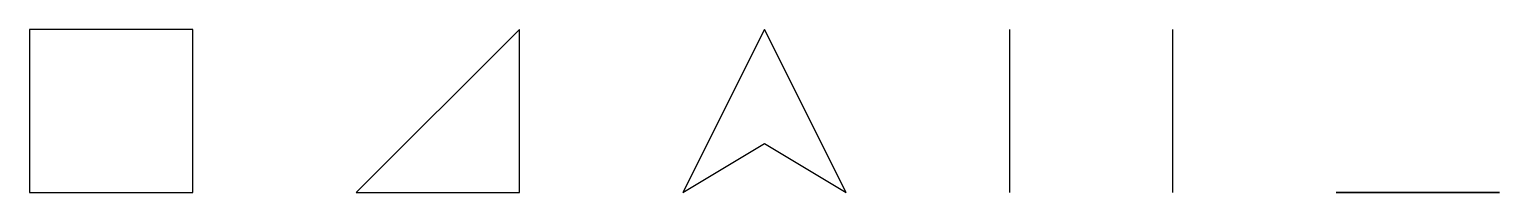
# Model space of a CAD drawing. Header units: metres. Extents: x 1000000 to 1000090, y 500000 to 500010.
import ezdxf

# ---------------------------------------------------------------- set-up
doc = ezdxf.new("R2010")
doc.units = ezdxf.units.M

msp = doc.modelspace()

# ---------------------------------------------------------------- linework, layer by layer
at = {"color": 2}
msp.add_3dface([(1000000, 500000), (1000010, 500000), (1000010, 500010), (1000000, 500010)], dxfattribs=at)
at = {"color": 4}
msp.add_3dface([(1000020, 500000), (1000030, 500000), (1000030, 500010)], dxfattribs=at)
at = {"color": 3}
msp.add_3dface([(1000040, 500000), (1000045, 500003), (1000050, 500000), (1000045, 500010)], dxfattribs=at)
at = {"color": 5, "invisible_edges": 5}
msp.add_3dface([(1000060, 500000), (1000070, 500000), (1000070, 500010), (1000060, 500010)], dxfattribs=at)
at = {"color": 6}
msp.add_3dface([(1000080, 500000), (1000090, 500000), (1000090, 500000, 10), (1000080, 500000, 10)], dxfattribs=at)

doc.saveas('drawing.dxf')
